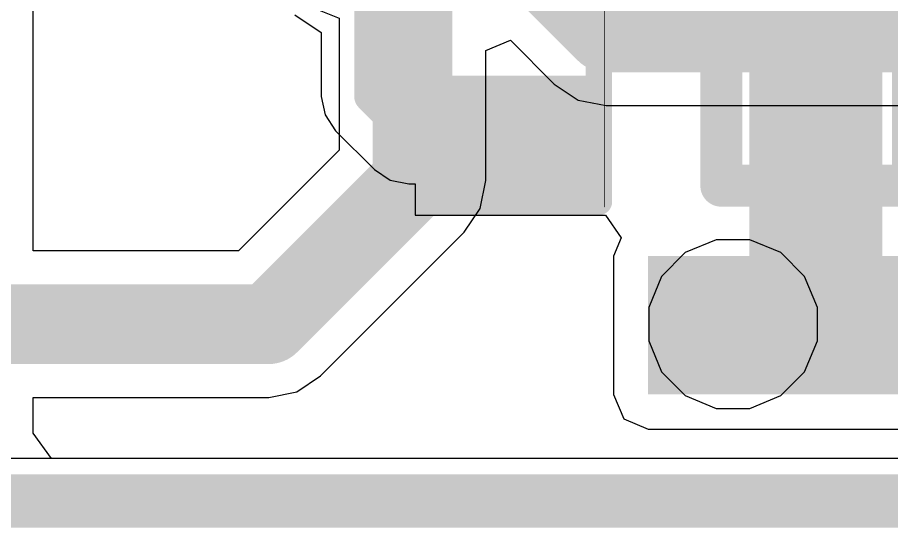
# Model space of a CAD drawing. Header units: millimetres. Extents: x 0 to 1.74, y -0.02 to 0.58.
# Drawn here: x 0.3435 to 0.5077, y -0.005 to 0.0908 of the extents above; entities that cross this region are included whole.
import ezdxf

# ---------------------------------------------------------------- set-up
doc = ezdxf.new("R2010")
doc.units = ezdxf.units.MM
doc.header["$MEASUREMENT"] = 0
for name, color, linetype in [('BottomLayer', 5, 'Continuous'), ('BottomSolder', 6, 'Continuous'), ('Mechanical2', 216, 'Continuous'), ('TopLayer', 1, 'Continuous'), ('TopOverlay', 2, 'Continuous'), ('TopPaste', 8, 'Continuous'), ('TopSolder', 216, 'Continuous'), ('ViaHoleLayer', 16, 'Continuous')]:
    doc.layers.add(name, color=color, linetype=linetype)

# ---------------------------------------------------------------- blocks, each defined once
blk = doc.blocks.new('R___0402_24')
at = {"layer": 'TopLayer'}
for points in [[(-0.0275, -0.0125), (-0.0275, 0.0125), (-0.009499999999999998, 0.0125), (-0.009500000000000001, -0.0125)], [(0.009499999999999998, -0.0125), (0.009500000000000001, 0.0125), (0.0275, 0.0125), (0.0275, -0.0125)]]:
    blk.add_hatch(color=1, dxfattribs=at).paths.add_polyline_path(points)
at = {"layer": 'TopPaste'}
for points in [[(-0.0275, -0.0125), (-0.0275, 0.0125), (-0.009499999999999998, 0.0125), (-0.009500000000000001, -0.0125)], [(0.009499999999999998, -0.0125), (0.009500000000000001, 0.0125), (0.0275, 0.0125), (0.0275, -0.0125)]]:
    blk.add_hatch(color=8, dxfattribs=at).paths.add_polyline_path(points)
at = {"layer": 'TopSolder'}
for points in [[(-0.0296654, -0.0146654), (-0.0296654, 0.0146654), (-0.007334599999999998, 0.0146654), (-0.007334600000000002, -0.0146654)], [(0.007334599999999998, -0.0146654), (0.007334600000000002, 0.0146654), (0.0296654, 0.0146654), (0.0296654, -0.0146654)]]:
    blk.add_hatch(color=216, dxfattribs=at).paths.add_polyline_path(points)
at = {"layer": 'TopOverlay'}
for points, const_width in [([(-0.031, 0.016), (-0.031, -0.016)], 0.005), ([(-0.031, 0.016), (0.031, 0.016)], 0.005), ([(0.031, 0.016), (0.031, -0.016)], 0.005), ([(-0.031, -0.016), (0.031, -0.016)], 0.005), ([(-0.032, -0.017), (0.032, -0.017)], 0.000127)]:
    blk.add_lwpolyline(points, dxfattribs=dict(at, const_width=const_width))
for points, const_width in [([(-0.03225, 0.016, 1), (-0.02975, 0.016, 1)], 0.0025), ([(-0.03225, 0.016, 1), (-0.02975, 0.016, 1)], 0.0025), ([(0.02975, 0.016, 1), (0.03225, 0.016, 1)], 0.0025), ([(0.02975, 0.016, 1), (0.03225, 0.016, 1)], 0.0025), ([(-0.03225, -0.016, 1), (-0.02975, -0.016, 1)], 0.0025), ([(-0.03225, -0.016, 1), (-0.02975, -0.016, 1)], 0.0025), ([(0.02975, -0.016, 1), (0.03225, -0.016, 1)], 0.0025), ([(0.02975, -0.016, 1), (0.03225, -0.016, 1)], 0.0025), ([(-0.0320317, -0.017, 1), (-0.0319683, -0.017, 1)], 6.35e-05), ([(0.0319683, -0.017, 1), (0.0320317, -0.017, 1)], 6.35e-05)]:
    blk.add_lwpolyline(points, format="xyb", close=True, dxfattribs=dict(at, const_width=const_width))
blk = doc.blocks.new('IND_0402_28')
at = {"layer": 'TopLayer'}
for points in [[(-0.0216535, 0.011811), (-0.0059055, 0.011811), (-0.0059055, -0.011811), (-0.0216535, -0.011811)], [(0.0059056, 0.011811), (0.0216536, 0.011811), (0.0216536, -0.011811), (0.0059056, -0.011811)]]:
    blk.add_hatch(color=1, dxfattribs=at).paths.add_polyline_path(points)
at = {"layer": 'TopPaste'}
for points in [[(-0.0216535, 0.011811), (-0.0059055, 0.011811), (-0.0059055, -0.011811), (-0.0216535, -0.011811)], [(0.0059056, 0.011811), (0.0216536, 0.011811), (0.0216536, -0.011811), (0.0059056, -0.011811)]]:
    blk.add_hatch(color=8, dxfattribs=at).paths.add_polyline_path(points)
at = {"layer": 'TopSolder'}
for points in [[(-0.0216535, 0.011811), (-0.0059055, 0.011811), (-0.0059055, -0.011811), (-0.0216535, -0.011811)], [(0.0059056, 0.011811), (0.0216536, 0.011811), (0.0216536, -0.011811), (0.0059056, -0.011811)]]:
    blk.add_hatch(color=216, dxfattribs=at).paths.add_polyline_path(points)
at = {"layer": 'TopOverlay', "const_width": 0.007874}
for points in [[(-0.028, -0.018), (-0.028, 0.018)], [(-0.012, 0.018), (-0.028, 0.018)], [(0.028, 0.018), (-0.012, 0.018)], [(0.028, -0.018), (0.028, 0.018)], [(-0.012, -0.018), (-0.028, -0.018)], [(0.028, -0.018), (-0.012, -0.018)]]:
    blk.add_lwpolyline(points, dxfattribs=at)
at = {"layer": 'TopOverlay', "const_width": 0.003937}
for points in [[(-0.0299685, 0.018, 1), (-0.0260315, 0.018, 1)], [(-0.0299685, 0.018, 1), (-0.0260315, 0.018, 1)], [(-0.0139685, 0.018, 1), (-0.0100315, 0.018, 1)], [(-0.0139685, 0.018, 1), (-0.0100315, 0.018, 1)], [(0.0260315, 0.018, 1), (0.0299685, 0.018, 1)], [(0.0260315, 0.018, 1), (0.0299685, 0.018, 1)], [(-0.0299685, -0.018, 1), (-0.0260315, -0.018, 1)], [(-0.0299685, -0.018, 1), (-0.0260315, -0.018, 1)], [(-0.0139685, -0.018, 1), (-0.0100315, -0.018, 1)], [(-0.0139685, -0.018, 1), (-0.0100315, -0.018, 1)], [(0.0260315, -0.018, 1), (0.0299685, -0.018, 1)], [(0.0260315, -0.018, 1), (0.0299685, -0.018, 1)]]:
    blk.add_lwpolyline(points, format="xyb", close=True, dxfattribs=at)

msp = doc.modelspace()

# ---------------------------------------------------------------- hatches: boundary and pattern name
at = {"layer": 'BottomLayer'}
h = msp.add_hatch(color=5, dxfattribs=at)
edge = h.paths.add_edge_path()
edge.add_arc((0.4779533, 0.033214), 0.0098425, 0, 360)
at = {"layer": 'BottomSolder'}
h = msp.add_hatch(color=6, dxfattribs=at)
edge = h.paths.add_edge_path()
edge.add_arc((0.4779533, 0.033214), 0.0059055, 0, 360)
at = {"layer": 'TopLayer'}
for points in [[(0.481, 0.082), (0.481, 0.023), (0.506, 0.023), (0.506, 0.082)], [(0.532, 0.046), (0.462, 0.046), (0.462, 0.02), (0.532, 0.02)]]:
    msp.add_hatch(color=1, dxfattribs=at).paths.add_polyline_path(points)
h = msp.add_hatch(color=1, dxfattribs=at)
edge = h.paths.add_edge_path()
edge.add_arc((0.4779533, 0.033214), 0.0098425, 0, 360)
at = {"layer": 'TopSolder'}
h = msp.add_hatch(color=216, dxfattribs=at)
edge = h.paths.add_edge_path()
edge.add_arc((0.4779533, 0.033214), 0.0059055, 0, 360)
at = {"layer": 'ViaHoleLayer'}
h = msp.add_hatch(color=16, dxfattribs=at)
edge = h.paths.add_edge_path()
edge.add_arc((0.4779533, 0.033214), 0.0059055, 0, 360)

# ---------------------------------------------------------------- linework, layer by layer
at = {"layer": 'BottomLayer'}
for p, q in [((0.3464616, 0.0469785), (0.3464616, 0.1925126)), ((0.3989753, 0.0927268), (0.4039753, 0.0906834)), ((0.4039753, 0.0906834), (0.4039753, 0.0659154)), ((0.4315043, 0.0846301), (0.4361237, 0.0865436)), ((0.4361237, 0.0865436), (0.4443641, 0.0783032)), ((0.4315043, 0.0602145), (0.4315043, 0.0846301)), ((0.4443641, 0.0783032), (0.4488297, 0.0753195)), ((0.4488297, 0.0753195), (0.4540971, 0.0742717)), ((0.4540971, 0.0742717), (0.5440314, 0.0742717)), ((0.4039753, 0.0659154), (0.3850383, 0.0469785)), ((0.4304565, 0.0549466), (0.4315044, 0.060214)), ((0.4315044, 0.060214), (0.4315043, 0.0602145)), ((0.4274728, 0.050481), (0.4304565, 0.0549466)), ((0.4004728, 0.023481), (0.4274725, 0.0504808)), ((0.4274725, 0.0504808), (0.4274728, 0.050481)), ((0.474802, 0.0490565), (0.4689792, 0.0466446)), ((0.4811046, 0.0490565), (0.474802, 0.0490565)), ((0.4869274, 0.0466446), (0.4811046, 0.0490565)), ((0.3850383, 0.0469785), (0.3464616, 0.0469785)), ((0.4689792, 0.0466446), (0.4645227, 0.0421881)), ((0.4913839, 0.0421881), (0.4869274, 0.0466446)), ((0.4645227, 0.0421881), (0.4621108, 0.0363653)), ((0.4937958, 0.0363653), (0.4913839, 0.0421881)), ((0.4621108, 0.0363653), (0.4621108, 0.0300627)), ((0.4937958, 0.0300627), (0.4937958, 0.0363653)), ((0.4621108, 0.0300627), (0.4645227, 0.0242399)), ((0.4913839, 0.0242399), (0.4937958, 0.0300627)), ((0.3960073, 0.0204973), (0.4004728, 0.023481)), ((0.4645227, 0.0242399), (0.4689792, 0.0197834)), ((0.4869274, 0.0197834), (0.4913839, 0.0242399)), ((0.3907398, 0.0194495), (0.3960073, 0.0204973)), ((0.4689792, 0.0197834), (0.474802, 0.0173715)), ((0.4811046, 0.0173715), (0.4869274, 0.0197834)), ((0.3464616, 0.012714), (0.3464616, 0.0194495)), ((0.3464616, 0.0194495), (0.3907398, 0.0194495)), ((0.474802, 0.0173715), (0.4811046, 0.0173715)), ((0.349921, 0.008), (0.3464616, 0.012714)), ((0.855269, 0.008), (0.349921, 0.008))]:
    msp.add_line(p, q, dxfattribs=at)
at = {"layer": 'BottomLayer', "const_width": 0.015}
for points in [[(0.4177398, 0.1243935), (0.4540971, 0.0880362)], [(0.4177398, 0.060214), (0.4177398, 0.1243935)], [(0.4540971, 0.0880362), (0.7992984, 0.0880362)], [(0.3907398, 0.033214), (0.4177398, 0.060214)], [(0.3061108, 0.033214), (0.3907398, 0.033214)]]:
    msp.add_lwpolyline(points, dxfattribs=at)
at = {"layer": 'BottomLayer', "const_width": 0.0075}
for points in [[(0.4503471, 0.0880362, 1), (0.4578471, 0.0880362, 1)], [(0.4503471, 0.0880362, 1), (0.4578471, 0.0880362, 1)], [(0.4139898, 0.060214, 1), (0.4214898, 0.060214, 1)], [(0.4139898, 0.060214, 1), (0.4214898, 0.060214, 1)], [(0.3869898, 0.033214, 1), (0.3944898, 0.033214, 1)], [(0.3869898, 0.033214, 1), (0.3944898, 0.033214, 1)]]:
    msp.add_lwpolyline(points, format="xyb", close=True, dxfattribs=at)
at = {"layer": 'Mechanical2', "const_width": 0.01}
msp.add_lwpolyline([(5e-07, 5e-07), (1.4960635, 5e-07)], dxfattribs=at)
at = {"layer": 'TopLayer'}
for p, q in [((0.3956116, 0.0913336), (0.4006117, 0.0879926)), ((0.4006117, 0.0879926), (0.4006117, 0.0760006)), ((0.4006117, 0.0760006), (0.4013065, 0.0725074)), ((0.4013065, 0.0725074), (0.4032853, 0.0695461)), ((0.4032853, 0.0695461), (0.4105728, 0.0622585)), ((0.4105728, 0.0622585), (0.4135341, 0.0602798)), ((0.4135341, 0.0602798), (0.4170273, 0.059585)), ((0.4170273, 0.059585), (0.4182398, 0.059585)), ((0.4182398, 0.059585), (0.4182398, 0.0537131)), ((0.4182398, 0.0537131), (0.4539958, 0.0537131)), ((0.4539958, 0.0537131), (0.4569172, 0.0494079)), ((0.4569172, 0.0494079), (0.4555056, 0.046)), ((0.4555056, 0.046), (0.4555056, 0.02)), ((0.4555056, 0.02), (0.4574078, 0.0154078)), ((0.4574078, 0.0154078), (0.462, 0.0135056)), ((0.462, 0.0135056), (0.532, 0.0135056)), ((0.5417695, 0.008), (0.008, 0.008))]:
    msp.add_line(p, q, dxfattribs=at)
for points, const_width in [([(0.4097398, 0.0760006), (0.4097398, 0.150347)], 0.0059055), ([(0.493, 0.0400945), (0.493, 0.075)], 0.011811), ([(0.4097398, 0.0760006), (0.4170273, 0.0687131)], 0.0059055), ([(0.4170273, 0.0687131), (0.4367398, 0.0687131)], 0.0059055), ([(0.493, 0.0400945), (0.5000241, 0.0330704)], 0.011811), ([(0.4779533, 0.033214), (0.4780251, 0.0331422)], 0.011811), ([(0.4780251, 0.0331422), (0.5029297, 0.0331422)], 0.011811), ([(0.5000241, 0.0330704), (0.5228067, 0.0330704)], 0.011811)]:
    msp.add_lwpolyline(points, dxfattribs=dict(at, const_width=const_width))
for points, const_width in [([(0.4900473, 0.075, 1), (0.4959527, 0.075, 1)], 0.0059055), ([(0.4082634, 0.0760006, 1), (0.4112162, 0.0760006, 1)], 0.0029527), ([(0.4082634, 0.0760006, 1), (0.4112162, 0.0760006, 1)], 0.0029527), ([(0.4155509, 0.0687131, 1), (0.4185037, 0.0687131, 1)], 0.0029527), ([(0.4155509, 0.0687131, 1), (0.4185037, 0.0687131, 1)], 0.0029527), ([(0.4352634, 0.0687131, 1), (0.4382162, 0.0687131, 1)], 0.0029527), ([(0.4900473, 0.0400945, 1), (0.4959527, 0.0400945, 1)], 0.0059055), ([(0.4900473, 0.0400945, 1), (0.4959527, 0.0400945, 1)], 0.0059055), ([(0.4750006, 0.033214, 1), (0.480906, 0.033214, 1)], 0.0059055), ([(0.4750724, 0.0331422, 1), (0.4809778, 0.0331422, 1)], 0.0059055), ([(0.4750724, 0.0331422, 1), (0.4809778, 0.0331422, 1)], 0.0059055), ([(0.4970714, 0.0330704, 1), (0.5029768, 0.0330704, 1)], 0.0059055), ([(0.4970714, 0.0330704, 1), (0.5029768, 0.0330704, 1)], 0.0059055), ([(0.499977, 0.0331422, 1), (0.5058824, 0.0331422, 1)], 0.0059055)]:
    msp.add_lwpolyline(points, format="xyb", close=True, dxfattribs=dict(at, const_width=const_width))

# ---------------------------------------------------------------- block references
for name, p, rotation in [('R___0402_24', (0.4367398, 0.0872131), 90), ('IND_0402_28', (0.4937398, 0.0872131), 270)]:
    msp.add_blockref(name, p, dxfattribs=dict(rotation=rotation))

doc.saveas('drawing.dxf')
